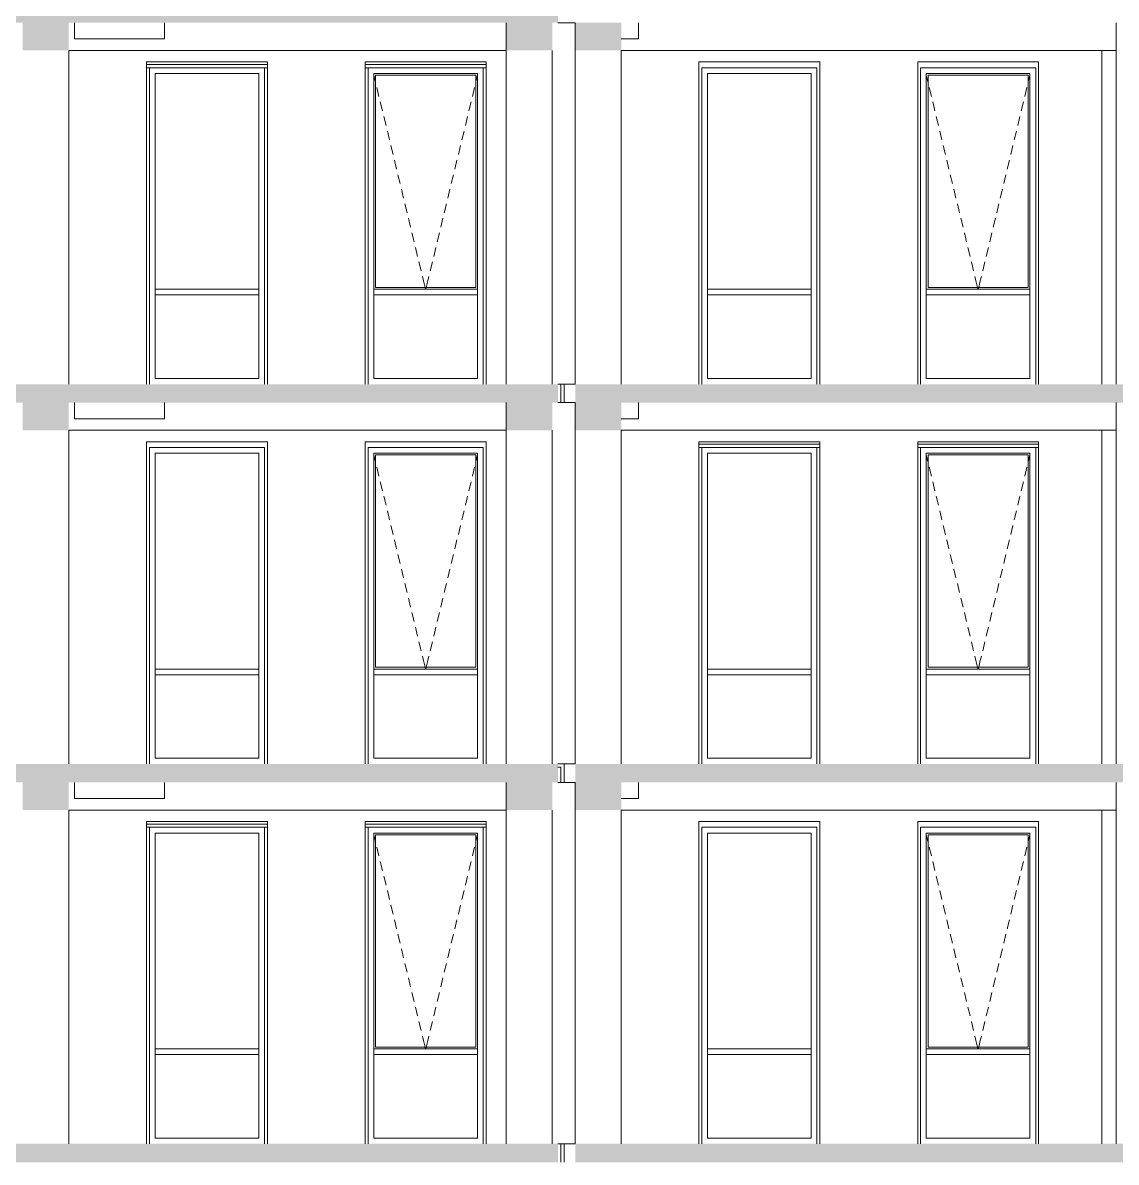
# Model space of a CAD drawing. Header units: millimetres. Extents: x 1499747 to 4230374, y -28481 to 441852.
# Drawn here: x 2379544 to 2389045, y -6445 to 3455 of the extents above; entities that cross this region are included whole.
import ezdxf
from ezdxf.xclip import XClip

# ---------------------------------------------------------------- set-up
doc = ezdxf.new("R2010")
doc.units = ezdxf.units.MM
doc.header["$MEASUREMENT"] = 0
doc.header["$XCLIPFRAME"] = 0
for name, color, linetype, lineweight in [('1 Разрез_23_Витражные окна_Ном._пера__1_Ном._пера__7', 7, 'Continuous', 18), ('1 Разрез_23_Витражные окна_Ном._пера__92_Ном._пера__233', 233, 'Continuous', 18), ('1 Разрез_23_Выступы_Ном._пера__1_Ном._пера__7', 7, 'Continuous', 18), ('1 Разрез_23_Конструктив - Балки_Ном._пера__10_Ном._пера__134', 134, 'Continuous', 18), ('1 Разрез_23_Конструктив - Балки_Ном._пера__7', 7, 'Continuous', 18), ('1 Разрез_23_Конструктив - Колонны_Ном._пера__8_Ном._пера__12', 12, 'Continuous', 18), ('1 Разрез_23_Конструктив - Отвестрия для Шахты в перекрытие_Ном._пера__1_Ном._пера__7', 7, 'Continuous', 18), ('1 Разрез_23_Конструктив - Перекрытия_Ном._пера__7', 7, 'Continuous', 18), ('1 Разрез_23_Конструктив - Стены Ненесущие Газоблок_Ном._пера__87_Ном._пера__251', 251, 'Continuous', 18), ('1 Разрез_23_Окна Archicad_Ном._пера__87_Ном._пера__251', 251, 'Continuous', 18)]:
    doc.layers.add(name, color=color, linetype=linetype, lineweight=lineweight)
doc.layers.add('Чертеж и Рисунок', color=7, linetype='Continuous')

# ---------------------------------------------------------------- blocks, each defined once
blk = doc.blocks.new('Чертеж_1_23', base_point=(1274000, 29700))
at = {"layer": '1 Разрез_23_Конструктив - Балки_Ном._пера__7', "linetype": 'Continuous'}
for points in [[(1273741.6, 31129.6), (1273341.6, 31129.6), (1273341.6, 30889.6), (1273741.6, 30889.6)], [(1277941.6, 31129.6), (1277541.6, 31129.6), (1277541.6, 30889.6), (1277941.6, 30889.6)], [(1278541.6, 31129.6), (1278141.6, 31129.6), (1278141.6, 30889.6), (1278541.6, 30889.6)], [(1273741.6, 27829.6), (1273341.6, 27829.6), (1273341.6, 27589.6), (1273741.6, 27589.6)], [(1277941.6, 27829.6), (1277541.6, 27829.6), (1277541.6, 27589.6), (1277941.6, 27589.6)], [(1278541.6, 27829.6), (1278141.6, 27829.6), (1278141.6, 27589.6), (1278541.6, 27589.6)], [(1273741.6, 24529.6), (1273341.6, 24529.6), (1273341.6, 24289.6), (1273741.6, 24289.6)], [(1277941.6, 24529.6), (1277541.6, 24529.6), (1277541.6, 24289.6), (1277941.6, 24289.6)], [(1278541.6, 24529.6), (1278141.6, 24529.6), (1278141.6, 24289.6), (1278541.6, 24289.6)]]:
    blk.add_hatch(color=256, dxfattribs=at).paths.add_polyline_path(points)
at = {"layer": '1 Разрез_23_Конструктив - Перекрытия_Ном._пера__7', "linetype": 'Continuous'}
for points in [[(1256658.6, 31129.6), (1277991.6, 31129.6), (1277991.6, 31289.6), (1256658.6, 31289.6)], [(1256658.6, 27829.6), (1277991.6, 27829.6), (1277991.6, 27989.6), (1256658.6, 27989.6)], [(1278141.6, 27989.6), (1278141.6, 27829.6), (1287891.8, 27829.6), (1287891.8, 27989.6)], [(1277991.6, 24689.6), (1256658.6, 24689.6), (1256658.6, 24529.6), (1277991.6, 24529.6)], [(1287891.8, 24689.6), (1278141.6, 24689.6), (1278141.6, 24529.6), (1287891.8, 24529.6)], [(1256658.6, 21389.6), (1256658.6, 21229.6), (1277991.6, 21229.6), (1277991.6, 21389.6)], [(1278141.6, 21389.6), (1278141.6, 21229.6), (1287891.8, 21229.6), (1287891.8, 21389.6)]]:
    blk.add_hatch(color=256, dxfattribs=at).paths.add_polyline_path(points)
at = {"layer": '1 Разрез_23_Витражные окна_Ном._пера__1_Ном._пера__7', "linetype": 'Continuous'}
for p, q in [((1274441.9, 30389.6), (1274441.9, 30739.6)), ((1274941.9, 30739.6), (1274441.9, 30739.6)), ((1275441.9, 30739.6), (1274941.9, 30739.6)), ((1275441.9, 30389.6), (1275441.9, 30739.6)), ((1276342.1, 30389.6), (1276342.1, 30739.6)), ((1276842.1, 30739.6), (1276342.1, 30739.6)), ((1277342.1, 30739.6), (1276842.1, 30739.6)), ((1277342.1, 30389.6), (1277342.1, 30739.6)), ((1279241.6, 30389.6), (1279241.6, 30739.6)), ((1279741.6, 30739.6), (1279241.6, 30739.6)), ((1280241.6, 30739.6), (1279741.6, 30739.6)), ((1280241.6, 30389.6), (1280241.6, 30739.6)), ((1281141.9, 30389.6), (1281141.9, 30739.6)), ((1281641.9, 30739.6), (1281141.9, 30739.6)), ((1282141.9, 30739.6), (1281641.9, 30739.6)), ((1282141.9, 30389.6), (1282141.9, 30739.6)), ((1274491.9, 30389.6), (1274491.9, 30689.6)), ((1274941.9, 30689.6), (1274491.9, 30689.6)), ((1275391.9, 30689.6), (1274941.9, 30689.6)), ((1275391.9, 30389.6), (1275391.9, 30689.6)), ((1276392.1, 30389.6), (1276392.1, 30689.6)), ((1276842.1, 30689.6), (1276392.1, 30689.6)), ((1276407.1, 30674.6), (1277277.1, 30674.6)), ((1276407.1, 28829.6), (1276407.1, 30674.6)), ((1277292.1, 30689.6), (1276842.1, 30689.6)), ((1277277.1, 30674.6), (1277277.1, 28829.6)), ((1277292.1, 30389.6), (1277292.1, 30689.6)), ((1279291.6, 30389.6), (1279291.6, 30689.6)), ((1279741.6, 30689.6), (1279291.6, 30689.6)), ((1280191.6, 30689.6), (1279741.6, 30689.6)), ((1280191.6, 30389.6), (1280191.6, 30689.6)), ((1281191.9, 30389.6), (1281191.9, 30689.6)), ((1281641.9, 30689.6), (1281191.9, 30689.6)), ((1281206.9, 30674.6), (1282076.9, 30674.6)), ((1281206.9, 28829.6), (1281206.9, 30674.6)), ((1282091.9, 30689.6), (1281641.9, 30689.6)), ((1282076.9, 30674.6), (1282076.9, 28829.6)), ((1282091.9, 30389.6), (1282091.9, 30689.6)), ((1274441.9, 28989.6), (1274441.9, 30389.6)), ((1274491.9, 28989.6), (1274491.9, 30389.6)), ((1275391.9, 28989.6), (1275391.9, 30389.6)), ((1275441.9, 28989.6), (1275441.9, 30389.6)), ((1276342.1, 28989.6), (1276342.1, 30389.6)), ((1276392.1, 28989.6), (1276392.1, 30389.6)), ((1277292.1, 28989.6), (1277292.1, 30389.6)), ((1277342.1, 28989.6), (1277342.1, 30389.6)), ((1279241.6, 28989.6), (1279241.6, 30389.6)), ((1279291.6, 28989.6), (1279291.6, 30389.6)), ((1280191.6, 28989.6), (1280191.6, 30389.6)), ((1280241.6, 28989.6), (1280241.6, 30389.6)), ((1281141.9, 28989.6), (1281141.9, 30389.6)), ((1281191.9, 28989.6), (1281191.9, 30389.6)), ((1282091.9, 28989.6), (1282091.9, 30389.6)), ((1282141.9, 28989.6), (1282141.9, 30389.6)), ((1274441.9, 28789.6), (1274441.9, 28989.6)), ((1274491.9, 28814.6), (1274491.9, 28989.6)), ((1275391.9, 28789.6), (1275391.9, 28989.6)), ((1275441.9, 28789.6), (1275441.9, 28989.6)), ((1276342.1, 28789.6), (1276342.1, 28989.6)), ((1276392.1, 28814.6), (1276392.1, 28989.6)), ((1277292.1, 28789.6), (1277292.1, 28989.6)), ((1277342.1, 28789.6), (1277342.1, 28989.6)), ((1279241.6, 28789.6), (1279241.6, 28989.6)), ((1279291.6, 28814.6), (1279291.6, 28989.6)), ((1280191.6, 28789.6), (1280191.6, 28989.6)), ((1280241.6, 28789.6), (1280241.6, 28989.6)), ((1281141.9, 28789.6), (1281141.9, 28989.6)), ((1281191.9, 28814.6), (1281191.9, 28989.6)), ((1282091.9, 28789.6), (1282091.9, 28989.6)), ((1282141.9, 28789.6), (1282141.9, 28989.6)), ((1274491.9, 28814.6), (1274941.9, 28814.6)), ((1274491.9, 28789.6), (1274491.9, 28814.6)), ((1274941.9, 28814.6), (1275391.9, 28814.6)), ((1276392.1, 28814.6), (1276842.1, 28814.6)), ((1276392.1, 28789.6), (1276392.1, 28814.6)), ((1277277.1, 28829.6), (1276407.1, 28829.6)), ((1276842.1, 28814.6), (1277292.1, 28814.6)), ((1279291.6, 28814.6), (1279741.6, 28814.6)), ((1279291.6, 28789.6), (1279291.6, 28814.6)), ((1279741.6, 28814.6), (1280191.6, 28814.6)), ((1281191.9, 28814.6), (1281641.9, 28814.6)), ((1281191.9, 28789.6), (1281191.9, 28814.6)), ((1282076.9, 28829.6), (1281206.9, 28829.6)), ((1281641.9, 28814.6), (1282091.9, 28814.6)), ((1274441.9, 27989.6), (1274441.9, 28789.6)), ((1274491.9, 28764.6), (1274491.9, 28789.6)), ((1274491.9, 28764.6), (1274941.9, 28764.6)), ((1274491.9, 28039.6), (1274491.9, 28764.6)), ((1274941.9, 28764.6), (1275391.9, 28764.6)), ((1275391.9, 28039.6), (1275391.9, 28789.6)), ((1275441.9, 27989.6), (1275441.9, 28789.6)), ((1276342.1, 27989.6), (1276342.1, 28789.6)), ((1276392.1, 28764.6), (1276392.1, 28789.6)), ((1276392.1, 28764.6), (1276842.1, 28764.6)), ((1276392.1, 28039.6), (1276392.1, 28764.6)), ((1276842.1, 28764.6), (1277292.1, 28764.6)), ((1277292.1, 28039.6), (1277292.1, 28789.6)), ((1277342.1, 27989.6), (1277342.1, 28789.6)), ((1279241.6, 27989.6), (1279241.6, 28789.6)), ((1279291.6, 28764.6), (1279291.6, 28789.6)), ((1279291.6, 28764.6), (1279741.6, 28764.6)), ((1279291.6, 28039.6), (1279291.6, 28764.6)), ((1279741.6, 28764.6), (1280191.6, 28764.6)), ((1280191.6, 28039.6), (1280191.6, 28789.6)), ((1280241.6, 27989.6), (1280241.6, 28789.6)), ((1281141.9, 27989.6), (1281141.9, 28789.6)), ((1281191.9, 28764.6), (1281191.9, 28789.6)), ((1281191.9, 28764.6), (1281641.9, 28764.6)), ((1281191.9, 28039.6), (1281191.9, 28764.6)), ((1281641.9, 28764.6), (1282091.9, 28764.6)), ((1282091.9, 28039.6), (1282091.9, 28789.6)), ((1282141.9, 27989.6), (1282141.9, 28789.6)), ((1274491.9, 28039.6), (1274941.9, 28039.6)), ((1274941.9, 28039.6), (1275391.9, 28039.6)), ((1276392.1, 28039.6), (1276842.1, 28039.6)), ((1276842.1, 28039.6), (1277292.1, 28039.6)), ((1279291.6, 28039.6), (1279741.6, 28039.6)), ((1279741.6, 28039.6), (1280191.6, 28039.6)), ((1281191.9, 28039.6), (1281641.9, 28039.6)), ((1281641.9, 28039.6), (1282091.9, 28039.6)), ((1274441.9, 27089.6), (1274441.9, 27439.6)), ((1274941.9, 27439.6), (1274441.9, 27439.6)), ((1275441.9, 27439.6), (1274941.9, 27439.6)), ((1275441.9, 27089.6), (1275441.9, 27439.6)), ((1276342.1, 27089.6), (1276342.1, 27439.6)), ((1276842.1, 27439.6), (1276342.1, 27439.6)), ((1277342.1, 27439.6), (1276842.1, 27439.6)), ((1277342.1, 27089.6), (1277342.1, 27439.6)), ((1279241.6, 27089.6), (1279241.6, 27439.6)), ((1279741.6, 27439.6), (1279241.6, 27439.6)), ((1280241.6, 27439.6), (1279741.6, 27439.6)), ((1280241.6, 27089.6), (1280241.6, 27439.6)), ((1281141.9, 27089.6), (1281141.9, 27439.6)), ((1281641.9, 27439.6), (1281141.9, 27439.6)), ((1282141.9, 27439.6), (1281641.9, 27439.6)), ((1282141.9, 27089.6), (1282141.9, 27439.6)), ((1274491.9, 27089.6), (1274491.9, 27389.6)), ((1274941.9, 27389.6), (1274491.9, 27389.6)), ((1275391.9, 27389.6), (1274941.9, 27389.6)), ((1275391.9, 27089.6), (1275391.9, 27389.6)), ((1276392.1, 27089.6), (1276392.1, 27389.6)), ((1276842.1, 27389.6), (1276392.1, 27389.6)), ((1276407.1, 27374.6), (1277277.1, 27374.6)), ((1276407.1, 25529.6), (1276407.1, 27374.6)), ((1277292.1, 27389.6), (1276842.1, 27389.6)), ((1277277.1, 27374.6), (1277277.1, 25529.6)), ((1277292.1, 27089.6), (1277292.1, 27389.6)), ((1279291.6, 27089.6), (1279291.6, 27389.6)), ((1279741.6, 27389.6), (1279291.6, 27389.6)), ((1280191.6, 27389.6), (1279741.6, 27389.6)), ((1280191.6, 27089.6), (1280191.6, 27389.6)), ((1281191.9, 27089.6), (1281191.9, 27389.6)), ((1281641.9, 27389.6), (1281191.9, 27389.6)), ((1281206.9, 27374.6), (1282076.9, 27374.6)), ((1281206.9, 25529.6), (1281206.9, 27374.6)), ((1282091.9, 27389.6), (1281641.9, 27389.6)), ((1282076.9, 27374.6), (1282076.9, 25529.6)), ((1282091.9, 27089.6), (1282091.9, 27389.6)), ((1274441.9, 25689.6), (1274441.9, 27089.6)), ((1274491.9, 25689.6), (1274491.9, 27089.6)), ((1275391.9, 25689.6), (1275391.9, 27089.6)), ((1275441.9, 25689.6), (1275441.9, 27089.6)), ((1276342.1, 25689.6), (1276342.1, 27089.6)), ((1276392.1, 25689.6), (1276392.1, 27089.6)), ((1277292.1, 25689.6), (1277292.1, 27089.6)), ((1277342.1, 25689.6), (1277342.1, 27089.6)), ((1279241.6, 25689.6), (1279241.6, 27089.6)), ((1279291.6, 25689.6), (1279291.6, 27089.6)), ((1280191.6, 25689.6), (1280191.6, 27089.6)), ((1280241.6, 25689.6), (1280241.6, 27089.6)), ((1281141.9, 25689.6), (1281141.9, 27089.6)), ((1281191.9, 25689.6), (1281191.9, 27089.6)), ((1282091.9, 25689.6), (1282091.9, 27089.6)), ((1282141.9, 25689.6), (1282141.9, 27089.6)), ((1274441.9, 25489.6), (1274441.9, 25689.6)), ((1274491.9, 25514.6), (1274491.9, 25689.6)), ((1275391.9, 25489.6), (1275391.9, 25689.6)), ((1275441.9, 25489.6), (1275441.9, 25689.6)), ((1276342.1, 25489.6), (1276342.1, 25689.6)), ((1276392.1, 25514.6), (1276392.1, 25689.6)), ((1277292.1, 25489.6), (1277292.1, 25689.6)), ((1277342.1, 25489.6), (1277342.1, 25689.6)), ((1279241.6, 25489.6), (1279241.6, 25689.6)), ((1279291.6, 25514.6), (1279291.6, 25689.6)), ((1280191.6, 25489.6), (1280191.6, 25689.6)), ((1280241.6, 25489.6), (1280241.6, 25689.6)), ((1281141.9, 25489.6), (1281141.9, 25689.6)), ((1281191.9, 25514.6), (1281191.9, 25689.6)), ((1282091.9, 25489.6), (1282091.9, 25689.6)), ((1282141.9, 25489.6), (1282141.9, 25689.6)), ((1274441.9, 24689.6), (1274441.9, 25489.6)), ((1274491.9, 25514.6), (1274941.9, 25514.6)), ((1274491.9, 25489.6), (1274491.9, 25514.6)), ((1274491.9, 25464.6), (1274491.9, 25489.6)), ((1274491.9, 25464.6), (1274941.9, 25464.6)), ((1274491.9, 24739.6), (1274491.9, 25464.6)), ((1274941.9, 25514.6), (1275391.9, 25514.6)), ((1274941.9, 25464.6), (1275391.9, 25464.6)), ((1275391.9, 24739.6), (1275391.9, 25489.6)), ((1275441.9, 24689.6), (1275441.9, 25489.6)), ((1276342.1, 24689.6), (1276342.1, 25489.6)), ((1276392.1, 25514.6), (1276842.1, 25514.6)), ((1276392.1, 25489.6), (1276392.1, 25514.6)), ((1276392.1, 25464.6), (1276392.1, 25489.6)), ((1276392.1, 25464.6), (1276842.1, 25464.6)), ((1276392.1, 24739.6), (1276392.1, 25464.6)), ((1277277.1, 25529.6), (1276407.1, 25529.6)), ((1276842.1, 25514.6), (1277292.1, 25514.6)), ((1276842.1, 25464.6), (1277292.1, 25464.6)), ((1277292.1, 24739.6), (1277292.1, 25489.6)), ((1277342.1, 24689.6), (1277342.1, 25489.6)), ((1279241.6, 24689.6), (1279241.6, 25489.6)), ((1279291.6, 25514.6), (1279741.6, 25514.6)), ((1279291.6, 25489.6), (1279291.6, 25514.6)), ((1279291.6, 25464.6), (1279291.6, 25489.6)), ((1279291.6, 25464.6), (1279741.6, 25464.6)), ((1279291.6, 24739.6), (1279291.6, 25464.6)), ((1279741.6, 25514.6), (1280191.6, 25514.6)), ((1279741.6, 25464.6), (1280191.6, 25464.6)), ((1280191.6, 24739.6), (1280191.6, 25489.6)), ((1280241.6, 24689.6), (1280241.6, 25489.6)), ((1281141.9, 24689.6), (1281141.9, 25489.6)), ((1281191.9, 25514.6), (1281641.9, 25514.6)), ((1281191.9, 25489.6), (1281191.9, 25514.6)), ((1281191.9, 25464.6), (1281191.9, 25489.6)), ((1281191.9, 25464.6), (1281641.9, 25464.6)), ((1281191.9, 24739.6), (1281191.9, 25464.6)), ((1282076.9, 25529.6), (1281206.9, 25529.6)), ((1281641.9, 25514.6), (1282091.9, 25514.6)), ((1281641.9, 25464.6), (1282091.9, 25464.6)), ((1282091.9, 24739.6), (1282091.9, 25489.6)), ((1282141.9, 24689.6), (1282141.9, 25489.6)), ((1274491.9, 24739.6), (1274941.9, 24739.6)), ((1274941.9, 24739.6), (1275391.9, 24739.6)), ((1276392.1, 24739.6), (1276842.1, 24739.6)), ((1276842.1, 24739.6), (1277292.1, 24739.6)), ((1279291.6, 24739.6), (1279741.6, 24739.6)), ((1279741.6, 24739.6), (1280191.6, 24739.6)), ((1281191.9, 24739.6), (1281641.9, 24739.6)), ((1281641.9, 24739.6), (1282091.9, 24739.6)), ((1274441.9, 23789.6), (1274441.9, 24139.6)), ((1274941.9, 24139.6), (1274441.9, 24139.6)), ((1274491.9, 23789.6), (1274491.9, 24089.6)), ((1274941.9, 24089.6), (1274491.9, 24089.6)), ((1275441.9, 24139.6), (1274941.9, 24139.6)), ((1275391.9, 24089.6), (1274941.9, 24089.6)), ((1275391.9, 23789.6), (1275391.9, 24089.6)), ((1275441.9, 23789.6), (1275441.9, 24139.6)), ((1276342.1, 23789.6), (1276342.1, 24139.6)), ((1276842.1, 24139.6), (1276342.1, 24139.6)), ((1276392.1, 23789.6), (1276392.1, 24089.6)), ((1276842.1, 24089.6), (1276392.1, 24089.6)), ((1276407.1, 24074.6), (1277277.1, 24074.6)), ((1276407.1, 22229.6), (1276407.1, 24074.6)), ((1277342.1, 24139.6), (1276842.1, 24139.6)), ((1277292.1, 24089.6), (1276842.1, 24089.6)), ((1277277.1, 24074.6), (1277277.1, 22229.6)), ((1277292.1, 23789.6), (1277292.1, 24089.6)), ((1277342.1, 23789.6), (1277342.1, 24139.6)), ((1279241.6, 23789.6), (1279241.6, 24139.6)), ((1279741.6, 24139.6), (1279241.6, 24139.6)), ((1279291.6, 23789.6), (1279291.6, 24089.6)), ((1279741.6, 24089.6), (1279291.6, 24089.6)), ((1280241.6, 24139.6), (1279741.6, 24139.6)), ((1280191.6, 24089.6), (1279741.6, 24089.6)), ((1280191.6, 23789.6), (1280191.6, 24089.6)), ((1280241.6, 23789.6), (1280241.6, 24139.6)), ((1281141.9, 23789.6), (1281141.9, 24139.6)), ((1281641.9, 24139.6), (1281141.9, 24139.6)), ((1281191.9, 23789.6), (1281191.9, 24089.6)), ((1281641.9, 24089.6), (1281191.9, 24089.6)), ((1281206.9, 24074.6), (1282076.9, 24074.6)), ((1281206.9, 22229.6), (1281206.9, 24074.6)), ((1282141.9, 24139.6), (1281641.9, 24139.6)), ((1282091.9, 24089.6), (1281641.9, 24089.6)), ((1282076.9, 24074.6), (1282076.9, 22229.6)), ((1282091.9, 23789.6), (1282091.9, 24089.6)), ((1282141.9, 23789.6), (1282141.9, 24139.6)), ((1274441.9, 22389.6), (1274441.9, 23789.6)), ((1274491.9, 22389.6), (1274491.9, 23789.6)), ((1275391.9, 22389.6), (1275391.9, 23789.6)), ((1275441.9, 22389.6), (1275441.9, 23789.6)), ((1276342.1, 22389.6), (1276342.1, 23789.6)), ((1276392.1, 22389.6), (1276392.1, 23789.6)), ((1277292.1, 22389.6), (1277292.1, 23789.6)), ((1277342.1, 22389.6), (1277342.1, 23789.6)), ((1279241.6, 22389.6), (1279241.6, 23789.6)), ((1279291.6, 22389.6), (1279291.6, 23789.6)), ((1280191.6, 22389.6), (1280191.6, 23789.6)), ((1280241.6, 22389.6), (1280241.6, 23789.6)), ((1281141.9, 22389.6), (1281141.9, 23789.6)), ((1281191.9, 22389.6), (1281191.9, 23789.6)), ((1282091.9, 22389.6), (1282091.9, 23789.6)), ((1282141.9, 22389.6), (1282141.9, 23789.6)), ((1274441.9, 22189.6), (1274441.9, 22389.6)), ((1274491.9, 22214.6), (1274491.9, 22389.6)), ((1275391.9, 22189.6), (1275391.9, 22389.6)), ((1275441.9, 22189.6), (1275441.9, 22389.6)), ((1276342.1, 22189.6), (1276342.1, 22389.6)), ((1276392.1, 22214.6), (1276392.1, 22389.6)), ((1277292.1, 22189.6), (1277292.1, 22389.6)), ((1277342.1, 22189.6), (1277342.1, 22389.6)), ((1279241.6, 22189.6), (1279241.6, 22389.6)), ((1279291.6, 22214.6), (1279291.6, 22389.6)), ((1280191.6, 22189.6), (1280191.6, 22389.6)), ((1280241.6, 22189.6), (1280241.6, 22389.6)), ((1281141.9, 22189.6), (1281141.9, 22389.6)), ((1281191.9, 22214.6), (1281191.9, 22389.6)), ((1282091.9, 22189.6), (1282091.9, 22389.6)), ((1282141.9, 22189.6), (1282141.9, 22389.6)), ((1274441.9, 21389.6), (1274441.9, 22189.6)), ((1274491.9, 22214.6), (1274941.9, 22214.6)), ((1274491.9, 22189.6), (1274491.9, 22214.6)), ((1274491.9, 22164.6), (1274491.9, 22189.6)), ((1274941.9, 22214.6), (1275391.9, 22214.6)), ((1275391.9, 21439.6), (1275391.9, 22189.6)), ((1275441.9, 21389.6), (1275441.9, 22189.6)), ((1276342.1, 21389.6), (1276342.1, 22189.6)), ((1276392.1, 22214.6), (1276842.1, 22214.6)), ((1276392.1, 22189.6), (1276392.1, 22214.6)), ((1276392.1, 22164.6), (1276392.1, 22189.6)), ((1277277.1, 22229.6), (1276407.1, 22229.6)), ((1276842.1, 22214.6), (1277292.1, 22214.6)), ((1277292.1, 21439.6), (1277292.1, 22189.6)), ((1277342.1, 21389.6), (1277342.1, 22189.6)), ((1279241.6, 21389.6), (1279241.6, 22189.6)), ((1279291.6, 22214.6), (1279741.6, 22214.6)), ((1279291.6, 22189.6), (1279291.6, 22214.6)), ((1279291.6, 22164.6), (1279291.6, 22189.6)), ((1279741.6, 22214.6), (1280191.6, 22214.6)), ((1280191.6, 21439.6), (1280191.6, 22189.6)), ((1280241.6, 21389.6), (1280241.6, 22189.6)), ((1281141.9, 21389.6), (1281141.9, 22189.6)), ((1281191.9, 22214.6), (1281641.9, 22214.6)), ((1281191.9, 22189.6), (1281191.9, 22214.6)), ((1281191.9, 22164.6), (1281191.9, 22189.6)), ((1282076.9, 22229.6), (1281206.9, 22229.6)), ((1281641.9, 22214.6), (1282091.9, 22214.6)), ((1282091.9, 21439.6), (1282091.9, 22189.6)), ((1282141.9, 21389.6), (1282141.9, 22189.6)), ((1274491.9, 22164.6), (1274941.9, 22164.6)), ((1274491.9, 21439.6), (1274491.9, 22164.6)), ((1274941.9, 22164.6), (1275391.9, 22164.6)), ((1276392.1, 22164.6), (1276842.1, 22164.6)), ((1276392.1, 21439.6), (1276392.1, 22164.6)), ((1276842.1, 22164.6), (1277292.1, 22164.6)), ((1279291.6, 22164.6), (1279741.6, 22164.6)), ((1279291.6, 21439.6), (1279291.6, 22164.6)), ((1279741.6, 22164.6), (1280191.6, 22164.6)), ((1281191.9, 22164.6), (1281641.9, 22164.6)), ((1281191.9, 21439.6), (1281191.9, 22164.6)), ((1281641.9, 22164.6), (1282091.9, 22164.6)), ((1274491.9, 21439.6), (1274941.9, 21439.6)), ((1274941.9, 21439.6), (1275391.9, 21439.6)), ((1276392.1, 21439.6), (1276842.1, 21439.6)), ((1276842.1, 21439.6), (1277292.1, 21439.6)), ((1279291.6, 21439.6), (1279741.6, 21439.6)), ((1279741.6, 21439.6), (1280191.6, 21439.6)), ((1281191.9, 21439.6), (1281641.9, 21439.6)), ((1281641.9, 21439.6), (1282091.9, 21439.6))]:
    blk.add_line(p, q, dxfattribs=at)
at = {"layer": '1 Разрез_23_Витражные окна_Ном._пера__92_Ном._пера__233', "linetype": 'Continuous'}
for p, q in [((1276392.1, 30673.9), (1276405.9, 30616.9)), ((1277292.1, 30673.9), (1277278.4, 30616.9)), ((1281191.9, 30673.9), (1281205.7, 30616.9)), ((1282091.9, 30673.9), (1282078.1, 30616.9)), ((1276417.6, 30568.3), (1276436.4, 30490.5)), ((1277266.6, 30568.3), (1277247.9, 30490.5)), ((1281217.4, 30568.3), (1281236.2, 30490.5)), ((1282066.4, 30568.3), (1282047.6, 30490.5)), ((1276448.1, 30441.9), (1276466.9, 30364.1)), ((1277236.1, 30441.9), (1277217.4, 30364.1)), ((1281247.9, 30441.9), (1281266.7, 30364.1)), ((1282035.9, 30441.9), (1282017.1, 30364.1)), ((1276478.6, 30315.5), (1276497.4, 30237.8)), ((1277205.6, 30315.5), (1277186.9, 30237.8)), ((1281278.4, 30315.5), (1281297.2, 30237.8)), ((1282005.4, 30315.5), (1281986.6, 30237.8)), ((1276509.2, 30189.2), (1276527.9, 30111.4)), ((1277175.1, 30189.2), (1277156.4, 30111.4)), ((1281308.9, 30189.2), (1281327.7, 30111.4)), ((1281974.9, 30189.2), (1281956.1, 30111.4)), ((1276539.7, 30062.8), (1276558.4, 29985)), ((1277144.6, 30062.8), (1277125.9, 29985)), ((1281339.4, 30062.8), (1281358.2, 29985)), ((1281944.4, 30062.8), (1281925.6, 29985)), ((1276570.2, 29936.4), (1276588.9, 29858.7)), ((1277114.1, 29936.4), (1277095.3, 29858.7)), ((1281369.9, 29936.4), (1281388.7, 29858.7)), ((1281913.9, 29936.4), (1281895.1, 29858.7)), ((1276600.7, 29810), (1276619.4, 29732.3)), ((1277083.6, 29810), (1277064.8, 29732.3)), ((1281400.4, 29810), (1281419.2, 29732.3)), ((1281883.4, 29810), (1281864.6, 29732.3)), ((1276631.2, 29683.7), (1276649.9, 29605.9)), ((1277053.1, 29683.7), (1277034.3, 29605.9)), ((1281430.9, 29683.7), (1281449.7, 29605.9)), ((1281852.9, 29683.7), (1281834.1, 29605.9)), ((1276661.7, 29557.3), (1276680.4, 29479.5)), ((1277022.6, 29557.3), (1277003.8, 29479.5)), ((1281461.4, 29557.3), (1281480.2, 29479.5)), ((1281822.4, 29557.3), (1281803.6, 29479.5)), ((1276692.2, 29430.9), (1276710.9, 29353.2)), ((1276992.1, 29430.9), (1276973.3, 29353.2)), ((1281491.9, 29430.9), (1281510.7, 29353.2)), ((1281791.9, 29430.9), (1281773.1, 29353.2)), ((1276722.7, 29304.6), (1276741.4, 29226.8)), ((1276961.6, 29304.6), (1276942.8, 29226.8)), ((1281522.4, 29304.6), (1281541.2, 29226.8)), ((1281761.4, 29304.6), (1281742.6, 29226.8)), ((1276753.2, 29178.2), (1276771.9, 29100.4)), ((1276931.1, 29178.2), (1276912.3, 29100.4)), ((1281552.9, 29178.2), (1281571.7, 29100.4)), ((1281730.9, 29178.2), (1281712.1, 29100.4)), ((1276783.7, 29051.8), (1276802.5, 28974.1)), ((1276900.6, 29051.8), (1276881.8, 28974.1)), ((1281583.5, 29051.8), (1281602.2, 28974.1)), ((1281700.4, 29051.8), (1281681.6, 28974.1)), ((1276814.2, 28925.5), (1276823.4, 28887.4)), ((1276870.1, 28925.5), (1276860.9, 28887.4)), ((1281614, 28925.5), (1281623.1, 28887.4)), ((1281669.9, 28925.5), (1281660.7, 28887.4)), ((1276823.4, 28887.4), (1276837.3, 28829.6)), ((1276837.3, 28829.6), (1276840.9, 28814.6)), ((1276847, 28829.6), (1276843.3, 28814.6)), ((1276860.9, 28887.4), (1276847, 28829.6)), ((1281623.1, 28887.4), (1281637.1, 28829.6)), ((1281637.1, 28829.6), (1281640.7, 28814.6)), ((1281646.7, 28829.6), (1281643.1, 28814.6)), ((1281660.7, 28887.4), (1281646.7, 28829.6)), ((1276392.1, 27373.9), (1276405.9, 27316.9)), ((1277292.1, 27373.9), (1277278.4, 27316.9)), ((1281191.9, 27373.9), (1281205.7, 27316.9)), ((1282091.9, 27373.9), (1282078.1, 27316.9)), ((1276417.6, 27268.3), (1276436.4, 27190.5)), ((1277266.6, 27268.3), (1277247.9, 27190.5)), ((1281217.4, 27268.3), (1281236.2, 27190.5)), ((1282066.4, 27268.3), (1282047.6, 27190.5)), ((1276448.1, 27141.9), (1276466.9, 27064.1)), ((1277236.1, 27141.9), (1277217.4, 27064.1)), ((1281247.9, 27141.9), (1281266.7, 27064.1)), ((1282035.9, 27141.9), (1282017.1, 27064.1)), ((1276478.6, 27015.5), (1276497.4, 26937.8)), ((1277205.6, 27015.5), (1277186.9, 26937.8)), ((1281278.4, 27015.5), (1281297.2, 26937.8)), ((1282005.4, 27015.5), (1281986.6, 26937.8)), ((1276509.2, 26889.2), (1276527.9, 26811.4)), ((1277175.1, 26889.2), (1277156.4, 26811.4)), ((1281308.9, 26889.2), (1281327.7, 26811.4)), ((1281974.9, 26889.2), (1281956.1, 26811.4)), ((1276539.7, 26762.8), (1276558.4, 26685)), ((1277144.6, 26762.8), (1277125.9, 26685)), ((1281339.4, 26762.8), (1281358.2, 26685)), ((1281944.4, 26762.8), (1281925.6, 26685)), ((1276570.2, 26636.4), (1276588.9, 26558.7)), ((1277114.1, 26636.4), (1277095.3, 26558.7)), ((1281369.9, 26636.4), (1281388.7, 26558.7)), ((1281913.9, 26636.4), (1281895.1, 26558.7)), ((1276600.7, 26510), (1276619.4, 26432.3)), ((1277083.6, 26510), (1277064.8, 26432.3)), ((1281400.4, 26510), (1281419.2, 26432.3)), ((1281883.4, 26510), (1281864.6, 26432.3)), ((1276631.2, 26383.7), (1276649.9, 26305.9)), ((1277053.1, 26383.7), (1277034.3, 26305.9)), ((1281430.9, 26383.7), (1281449.7, 26305.9)), ((1281852.9, 26383.7), (1281834.1, 26305.9)), ((1276661.7, 26257.3), (1276680.4, 26179.5)), ((1277022.6, 26257.3), (1277003.8, 26179.5)), ((1281461.4, 26257.3), (1281480.2, 26179.5)), ((1281822.4, 26257.3), (1281803.6, 26179.5)), ((1276692.2, 26130.9), (1276710.9, 26053.2)), ((1276992.1, 26130.9), (1276973.3, 26053.2)), ((1281491.9, 26130.9), (1281510.7, 26053.2)), ((1281791.9, 26130.9), (1281773.1, 26053.2)), ((1276722.7, 26004.6), (1276741.4, 25926.8)), ((1276961.6, 26004.6), (1276942.8, 25926.8)), ((1281522.4, 26004.6), (1281541.2, 25926.8)), ((1281761.4, 26004.6), (1281742.6, 25926.8)), ((1276753.2, 25878.2), (1276771.9, 25800.4)), ((1276931.1, 25878.2), (1276912.3, 25800.4)), ((1281552.9, 25878.2), (1281571.7, 25800.4)), ((1281730.9, 25878.2), (1281712.1, 25800.4)), ((1276783.7, 25751.8), (1276802.5, 25674.1)), ((1276900.6, 25751.8), (1276881.8, 25674.1)), ((1281583.5, 25751.8), (1281602.2, 25674.1)), ((1281700.4, 25751.8), (1281681.6, 25674.1)), ((1276814.2, 25625.5), (1276823.4, 25587.4)), ((1276823.4, 25587.4), (1276837.3, 25529.6)), ((1276860.9, 25587.4), (1276847, 25529.6)), ((1276870.1, 25625.5), (1276860.9, 25587.4)), ((1281614, 25625.5), (1281623.1, 25587.4)), ((1281623.1, 25587.4), (1281637.1, 25529.6)), ((1281660.7, 25587.4), (1281646.7, 25529.6)), ((1281669.9, 25625.5), (1281660.7, 25587.4)), ((1276837.3, 25529.6), (1276840.9, 25514.6)), ((1276847, 25529.6), (1276843.3, 25514.6)), ((1281637.1, 25529.6), (1281640.7, 25514.6)), ((1281646.7, 25529.6), (1281643.1, 25514.6)), ((1276392.1, 24073.9), (1276405.9, 24016.9)), ((1277292.1, 24073.9), (1277278.4, 24016.9)), ((1281191.9, 24073.9), (1281205.7, 24016.9)), ((1282091.9, 24073.9), (1282078.1, 24016.9)), ((1276417.6, 23968.3), (1276436.4, 23890.5)), ((1277266.6, 23968.3), (1277247.9, 23890.5)), ((1281217.4, 23968.3), (1281236.2, 23890.5)), ((1282066.4, 23968.3), (1282047.6, 23890.5)), ((1276448.1, 23841.9), (1276466.9, 23764.1)), ((1277236.1, 23841.9), (1277217.4, 23764.1)), ((1281247.9, 23841.9), (1281266.7, 23764.1)), ((1282035.9, 23841.9), (1282017.1, 23764.1)), ((1276478.6, 23715.5), (1276497.4, 23637.8)), ((1277205.6, 23715.5), (1277186.9, 23637.8)), ((1281278.4, 23715.5), (1281297.2, 23637.8)), ((1282005.4, 23715.5), (1281986.6, 23637.8)), ((1276509.2, 23589.2), (1276527.9, 23511.4)), ((1277175.1, 23589.2), (1277156.4, 23511.4)), ((1281308.9, 23589.2), (1281327.7, 23511.4)), ((1281974.9, 23589.2), (1281956.1, 23511.4)), ((1276539.7, 23462.8), (1276558.4, 23385)), ((1277144.6, 23462.8), (1277125.9, 23385)), ((1281339.4, 23462.8), (1281358.2, 23385)), ((1281944.4, 23462.8), (1281925.6, 23385)), ((1276570.2, 23336.4), (1276588.9, 23258.7)), ((1277114.1, 23336.4), (1277095.3, 23258.7)), ((1281369.9, 23336.4), (1281388.7, 23258.7)), ((1281913.9, 23336.4), (1281895.1, 23258.7)), ((1276600.7, 23210), (1276619.4, 23132.3)), ((1277083.6, 23210), (1277064.8, 23132.3)), ((1281400.4, 23210), (1281419.2, 23132.3)), ((1281883.4, 23210), (1281864.6, 23132.3)), ((1276631.2, 23083.7), (1276649.9, 23005.9)), ((1277053.1, 23083.7), (1277034.3, 23005.9)), ((1281430.9, 23083.7), (1281449.7, 23005.9)), ((1281852.9, 23083.7), (1281834.1, 23005.9)), ((1276661.7, 22957.3), (1276680.4, 22879.5)), ((1277022.6, 22957.3), (1277003.8, 22879.5)), ((1281461.4, 22957.3), (1281480.2, 22879.5)), ((1281822.4, 22957.3), (1281803.6, 22879.5)), ((1276692.2, 22830.9), (1276710.9, 22753.2)), ((1276992.1, 22830.9), (1276973.3, 22753.2)), ((1281491.9, 22830.9), (1281510.7, 22753.2)), ((1281791.9, 22830.9), (1281773.1, 22753.2)), ((1276722.7, 22704.6), (1276741.4, 22626.8)), ((1276961.6, 22704.6), (1276942.8, 22626.8)), ((1281522.4, 22704.6), (1281541.2, 22626.8)), ((1281761.4, 22704.6), (1281742.6, 22626.8)), ((1276753.2, 22578.2), (1276771.9, 22500.4)), ((1276931.1, 22578.2), (1276912.3, 22500.4)), ((1281552.9, 22578.2), (1281571.7, 22500.4)), ((1281730.9, 22578.2), (1281712.1, 22500.4)), ((1276783.7, 22451.8), (1276802.5, 22374.1)), ((1276900.6, 22451.8), (1276881.8, 22374.1)), ((1281583.5, 22451.8), (1281602.2, 22374.1)), ((1281700.4, 22451.8), (1281681.6, 22374.1)), ((1276814.2, 22325.5), (1276823.4, 22287.4)), ((1276823.4, 22287.4), (1276837.3, 22229.6)), ((1276860.9, 22287.4), (1276847, 22229.6)), ((1276870.1, 22325.5), (1276860.9, 22287.4)), ((1281614, 22325.5), (1281623.1, 22287.4)), ((1281623.1, 22287.4), (1281637.1, 22229.6)), ((1281660.7, 22287.4), (1281646.7, 22229.6)), ((1281669.9, 22325.5), (1281660.7, 22287.4)), ((1276837.3, 22229.6), (1276840.9, 22214.6)), ((1276847, 22229.6), (1276843.3, 22214.6)), ((1281637.1, 22229.6), (1281640.7, 22214.6)), ((1281646.7, 22229.6), (1281643.1, 22214.6))]:
    blk.add_line(p, q, dxfattribs=at)
at = {"layer": '1 Разрез_23_Выступы_Ном._пера__1_Ном._пера__7', "linetype": 'Continuous'}
for p, q in [((1275466.9, 30767.1), (1274416.9, 30767.1)), ((1274441.9, 30739.6), (1274416.9, 30739.6)), ((1275466.9, 30739.6), (1275441.9, 30739.6)), ((1277367.1, 30767.1), (1276317.1, 30767.1)), ((1276342.1, 30739.6), (1276317.1, 30739.6)), ((1277367.1, 30739.6), (1277342.1, 30739.6)), ((1278017.1, 27829.6), (1278017.1, 27989.6)), ((1278044.6, 27829.6), (1278044.6, 27989.6)), ((1280266.6, 27467.1), (1279216.6, 27467.1)), ((1279241.6, 27439.6), (1279216.6, 27439.6)), ((1280266.6, 27439.6), (1280241.6, 27439.6)), ((1282166.9, 27467.1), (1281116.9, 27467.1)), ((1281141.9, 27439.6), (1281116.9, 27439.6)), ((1282166.9, 27439.6), (1282141.9, 27439.6)), ((1278017.1, 24662.1), (1277991.6, 24662.1)), ((1278017.1, 24529.6), (1278017.1, 24662.1)), ((1278044.6, 24529.6), (1278044.6, 24689.6)), ((1275466.9, 24167.1), (1274416.9, 24167.1)), ((1277367.1, 24167.1), (1276317.1, 24167.1)), ((1274441.9, 24139.6), (1274416.9, 24139.6)), ((1275466.9, 24139.6), (1275441.9, 24139.6)), ((1276342.1, 24139.6), (1276317.1, 24139.6)), ((1277367.1, 24139.6), (1277342.1, 24139.6)), ((1278017.1, 21229.6), (1278017.1, 21389.6)), ((1278044.6, 21229.6), (1278044.6, 21389.6))]:
    blk.add_line(p, q, dxfattribs=at)
at = {"layer": '1 Разрез_23_Конструктив - Балки_Ном._пера__10_Ном._пера__134', "linetype": 'Continuous'}
for p, q in [((1273741.6, 30889.6), (1277541.6, 30889.6)), ((1282841.6, 30889.6), (1278541.6, 30889.6)), ((1273741.6, 27589.6), (1277541.6, 27589.6)), ((1282841.6, 27589.6), (1278541.6, 27589.6)), ((1273741.6, 24289.6), (1277541.6, 24289.6)), ((1282841.6, 24289.6), (1278541.6, 24289.6))]:
    blk.add_line(p, q, dxfattribs=at)
at = {"layer": '1 Разрез_23_Конструктив - Колонны_Ном._пера__8_Ном._пера__12', "linetype": 'Continuous'}
for p, q in [((1277541.6, 27989.6), (1277541.6, 31129.6)), ((1278141.6, 27989.6), (1278141.6, 31129.6)), ((1282841.6, 27989.6), (1282841.6, 31129.6)), ((1273741.6, 27989.6), (1273741.6, 30889.6)), ((1273741.6, 27989.6), (1273741.6, 30889.6)), ((1277941.6, 27989.6), (1277941.6, 30889.6)), ((1278541.6, 27989.6), (1278541.6, 30889.6)), ((1282716.6, 27989.6), (1282716.6, 30889.6)), ((1277541.6, 24689.6), (1277541.6, 27829.6)), ((1278141.6, 24689.6), (1278141.6, 27829.6)), ((1282841.6, 24689.6), (1282841.6, 27829.6)), ((1273741.6, 24689.6), (1273741.6, 27589.6)), ((1273741.6, 24689.6), (1273741.6, 27589.6)), ((1277941.6, 24689.6), (1277941.6, 27589.6)), ((1278541.6, 24689.6), (1278541.6, 27589.6)), ((1282716.6, 24689.6), (1282716.6, 27589.6)), ((1277541.6, 21389.6), (1277541.6, 24529.6)), ((1278141.6, 21389.6), (1278141.6, 24529.6)), ((1282841.6, 21389.6), (1282841.6, 24529.6)), ((1273741.6, 21389.6), (1273741.6, 24289.6)), ((1273741.6, 21389.6), (1273741.6, 24289.6)), ((1277941.6, 21389.6), (1277941.6, 24289.6)), ((1278541.6, 21389.6), (1278541.6, 24289.6)), ((1282716.6, 21389.6), (1282716.6, 24289.6))]:
    blk.add_line(p, q, dxfattribs=at)
at = {"layer": '1 Разрез_23_Конструктив - Отвестрия для Шахты в перекрытие_Ном._пера__1_Ном._пера__7', "linetype": 'Continuous'}
for p, q in [((1273791.6, 30989.6), (1273791.6, 31129.6)), ((1274571.7, 30989.6), (1274571.7, 31129.6)), ((1278691.6, 30989.6), (1278691.6, 31129.6)), ((1274571.7, 30989.6), (1273791.6, 30989.6)), ((1278691.6, 30989.6), (1278541.6, 30989.6)), ((1273791.6, 27689.6), (1273791.6, 27829.6)), ((1274571.7, 27689.6), (1274571.7, 27829.6)), ((1278691.6, 27689.6), (1278691.6, 27829.6)), ((1274571.7, 27689.6), (1273791.6, 27689.6)), ((1278691.6, 27689.6), (1278541.6, 27689.6)), ((1273791.6, 24389.6), (1273791.6, 24529.6)), ((1274571.7, 24389.6), (1274571.7, 24529.6)), ((1278691.6, 24389.6), (1278691.6, 24529.6)), ((1274571.7, 24389.6), (1273791.6, 24389.6)), ((1278691.6, 24389.6), (1278541.6, 24389.6))]:
    blk.add_line(p, q, dxfattribs=at)
at = {"layer": '1 Разрез_23_Конструктив - Стены Ненесущие Газоблок_Ном._пера__87_Ном._пера__251', "linetype": 'Continuous'}
for p, q in [((1278141.6, 31129.6), (1277991.6, 31129.6)), ((1278141.6, 27989.6), (1277991.6, 27989.6)), ((1278141.6, 27829.6), (1277991.6, 27829.6)), ((1278141.6, 24689.6), (1277991.6, 24689.6)), ((1278141.6, 24529.6), (1277991.6, 24529.6)), ((1278141.6, 21389.6), (1277991.6, 21389.6))]:
    blk.add_line(p, q, dxfattribs=at)
at = {"layer": '1 Разрез_23_Окна Archicad_Ном._пера__87_Ном._пера__251', "linetype": 'Continuous'}
for p, q in [((1274416.9, 30789.6), (1275466.9, 30789.6)), ((1274416.9, 27989.6), (1274416.9, 30789.6)), ((1275466.9, 30789.6), (1275466.9, 27989.6)), ((1276317.1, 30789.6), (1277367.1, 30789.6)), ((1276317.1, 27989.6), (1276317.1, 30789.6)), ((1277367.1, 30789.6), (1277367.1, 27989.6)), ((1279216.6, 30789.6), (1280266.6, 30789.6)), ((1279216.6, 27989.6), (1279216.6, 30789.6)), ((1280266.6, 30789.6), (1280266.6, 27989.6)), ((1281116.9, 30789.6), (1282166.9, 30789.6)), ((1281116.9, 27989.6), (1281116.9, 30789.6)), ((1282166.9, 30789.6), (1282166.9, 27989.6)), ((1274416.9, 27489.6), (1275466.9, 27489.6)), ((1274416.9, 24689.6), (1274416.9, 27489.6)), ((1275466.9, 27489.6), (1275466.9, 24689.6)), ((1276317.1, 27489.6), (1277367.1, 27489.6)), ((1276317.1, 24689.6), (1276317.1, 27489.6)), ((1277367.1, 27489.6), (1277367.1, 24689.6)), ((1279216.6, 27489.6), (1280266.6, 27489.6)), ((1279216.6, 24689.6), (1279216.6, 27489.6)), ((1280266.6, 27489.6), (1280266.6, 24689.6)), ((1281116.9, 27489.6), (1282166.9, 27489.6)), ((1281116.9, 24689.6), (1281116.9, 27489.6)), ((1282166.9, 27489.6), (1282166.9, 24689.6)), ((1274416.9, 24189.6), (1275466.9, 24189.6)), ((1274416.9, 21389.6), (1274416.9, 24189.6)), ((1275466.9, 24189.6), (1275466.9, 21389.6)), ((1276317.1, 24189.6), (1277367.1, 24189.6)), ((1276317.1, 21389.6), (1276317.1, 24189.6)), ((1277367.1, 24189.6), (1277367.1, 21389.6)), ((1279216.6, 24189.6), (1280266.6, 24189.6)), ((1279216.6, 21389.6), (1279216.6, 24189.6)), ((1280266.6, 24189.6), (1280266.6, 21389.6)), ((1281116.9, 24189.6), (1282166.9, 24189.6)), ((1281116.9, 21389.6), (1281116.9, 24189.6)), ((1282166.9, 24189.6), (1282166.9, 21389.6))]:
    blk.add_line(p, q, dxfattribs=at)

msp = doc.modelspace()

# ---------------------------------------------------------------- block references
at = {"layer": 'Чертеж и Рисунок', "linetype": 'Continuous'}
ref = msp.add_blockref('Чертеж_1_23', (2380202.85824, 2025.38887), dxfattribs=at)
XClip(ref).set_block_clipping_path([(1232000, -268.1255947253), (1316000, 59668.1255947259)])

doc.saveas('drawing.dxf')
